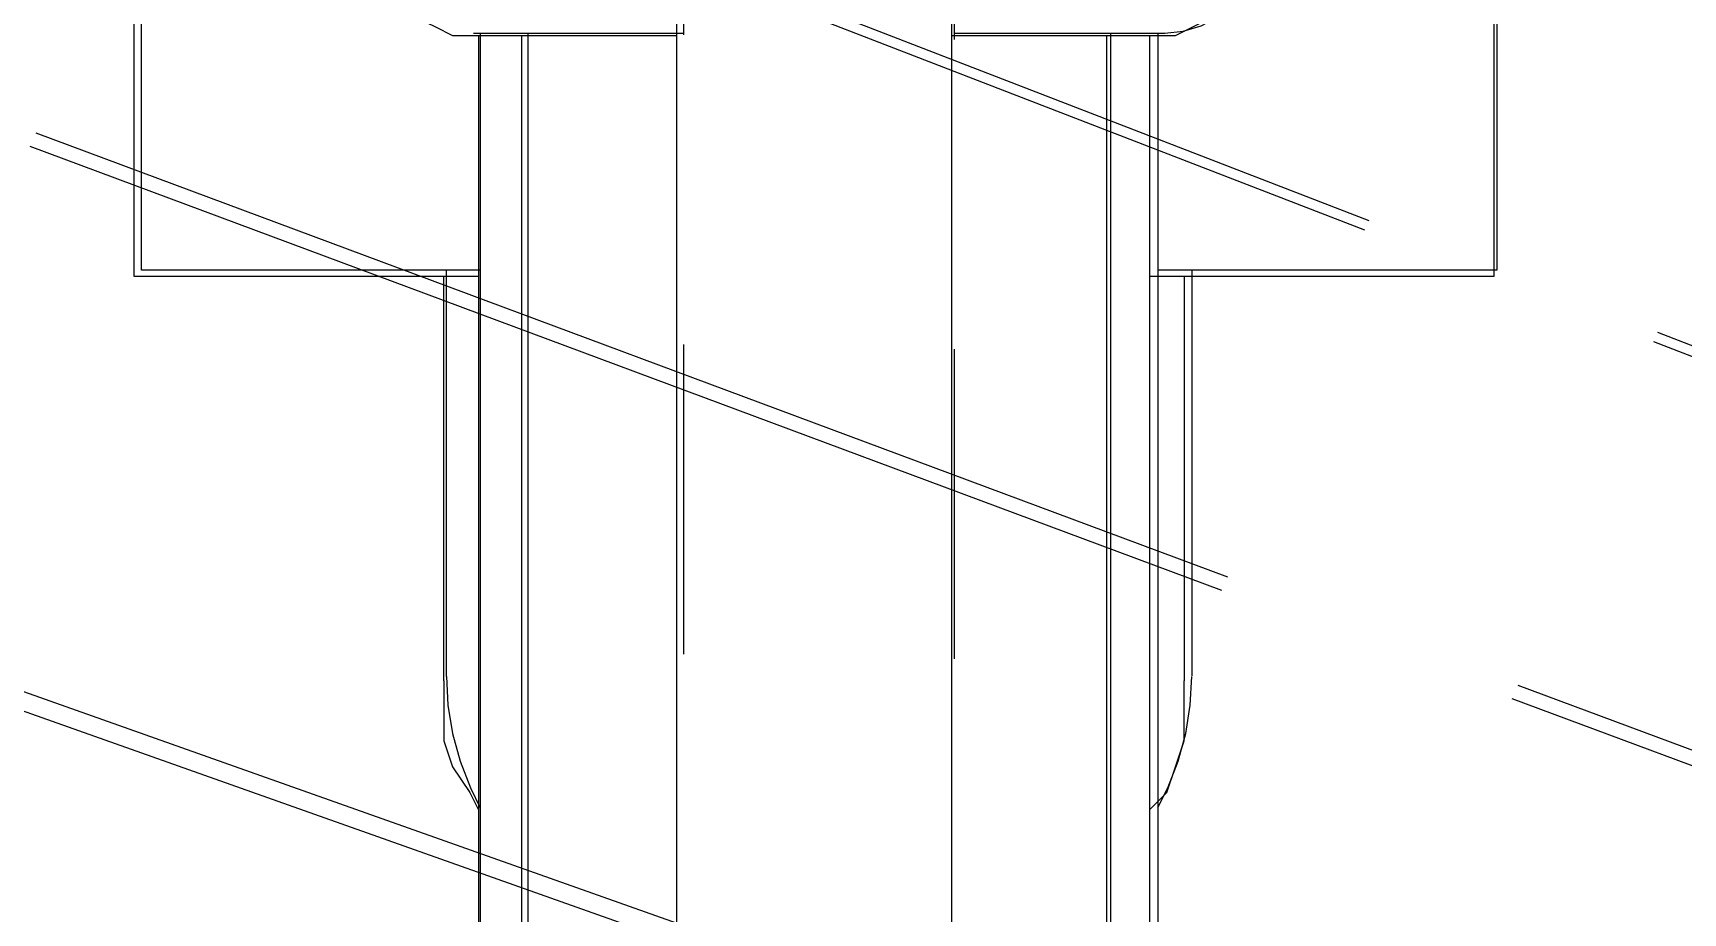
# Model space of a CAD drawing. Extents: x 3 to 592, y 5 to 207.
# Drawn here: x 45.69 to 52.46, y 59.94 to 63.55 of the extents above; entities that cross this region are included whole.
import ezdxf

# ---------------------------------------------------------------- set-up
doc = ezdxf.new("R2010")
doc.units = 0
doc.layers.get('0').update_dxf_attribs({"linetype": 'CONTINUOUS'})

msp = doc.modelspace()

# ---------------------------------------------------------------- linework, layer by layer
at = {"color": 7}
for points in [[(46.108056, 62.5475), (46.108056, 68.121389)], [(46.138006, 62.573676), (46.138006, 68.129221)], [(46.138006, 62.573676), (46.138006, 68.129221)], [(46.138006, 62.573676), (46.138006, 68.129221)], [(46.138006, 62.573676), (46.138006, 68.129221)], [(51.681944, 68.121389), (51.681944, 62.5475)], [(51.693551, 68.129221), (51.693551, 62.573676)], [(51.693551, 68.129221), (51.693551, 62.573676)], [(51.693551, 68.129221), (51.693551, 62.573676)], [(51.693551, 68.129221), (51.693551, 62.573676)], [(48.330556, 67.380556), (48.330556, 58.384722)], [(49.459444, 58.384722), (49.459444, 67.345278)], [(48.360224, 64.808841), (48.360224, 63.538841)], [(48.360224, 64.808841), (48.360224, 63.538841)], [(48.360224, 64.808841), (48.360224, 63.538841)], [(48.360224, 64.808841), (48.360224, 63.538841)], [(49.471333, 63.518768), (49.471333, 64.788768)], [(49.471333, 63.518768), (49.471333, 64.788768)], [(49.471333, 63.518768), (49.471333, 64.788768)], [(49.471333, 63.518768), (49.471333, 64.788768)], [(51.152976, 62.737698), (46.294252, 64.617036)], [(51.152976, 62.737698), (46.294252, 64.617036)], [(46.309915, 64.655982), (51.168591, 62.776664)], [(46.309915, 64.655982), (51.168591, 62.776664)], [(47.095833, 63.923333), (47.095833, 63.852778), (47.131111, 63.782222), (47.166389, 63.711667), (47.201667, 63.641111), (47.272222, 63.605833), (47.342778, 63.570556), (47.413333, 63.535278), (47.483889, 63.535278)], [(50.306111, 63.535278), (50.376667, 63.535278), (50.447222, 63.570556), (50.517778, 63.605833), (50.588333, 63.641111), (50.623611, 63.711667), (50.658889, 63.782222), (50.694167, 63.852778), (50.694167, 63.923333)], [(50.332464, 63.545896), (50.408311, 63.553305), (50.481336, 63.57553), (50.548364, 63.611513), (50.60763, 63.659844), (50.655961, 63.718757), (50.691591, 63.786138), (50.713816, 63.85881), (50.721225, 63.934657)], [(50.332464, 63.545896), (50.408311, 63.553305), (50.481336, 63.57553), (50.548364, 63.611513), (50.60763, 63.659844), (50.655961, 63.718757), (50.691591, 63.786138), (50.713816, 63.85881), (50.721225, 63.934657)], [(50.332464, 63.545896), (50.408311, 63.553305), (50.481336, 63.57553), (50.548364, 63.611513), (50.60763, 63.659844), (50.655961, 63.718757), (50.691591, 63.786138), (50.713816, 63.85881), (50.721225, 63.934657)], [(50.332464, 63.545896), (50.408311, 63.553305), (50.481336, 63.57553), (50.548364, 63.611513), (50.60763, 63.659844), (50.655961, 63.718757), (50.691591, 63.786138), (50.713816, 63.85881), (50.721225, 63.934657)], [(47.483889, 63.535278), (48.330556, 63.535278)], [(47.499129, 63.545896), (48.360259, 63.545896)], [(47.499129, 63.545896), (48.360259, 63.545896)], [(47.499129, 63.545896), (48.360259, 63.545896)], [(47.499129, 63.545896), (48.360259, 63.545896)], [(47.519167, 63.535278), (47.519167, 57.961389)], [(47.526893, 63.545896), (47.526893, 57.990352)], [(47.526893, 63.545896), (47.526893, 57.990352)], [(47.526893, 63.545896), (47.526893, 57.990352)], [(47.526893, 63.545896), (47.526893, 57.990352)], [(47.695556, 63.535278), (47.695556, 57.961389)], [(47.721344, 63.545896), (47.721344, 57.990352)], [(47.721344, 63.545896), (47.721344, 57.990352)], [(47.721344, 63.545896), (47.721344, 57.990352)], [(47.721344, 63.545896), (47.721344, 57.990352)], [(49.459444, 63.535278), (50.306111, 63.535278)], [(49.471333, 63.545896), (50.332464, 63.545896)], [(49.471333, 63.545896), (50.332464, 63.545896)], [(49.471333, 63.545896), (50.332464, 63.545896)], [(49.471333, 63.545896), (50.332464, 63.545896)], [(50.094444, 63.535278), (50.094444, 57.961389)], [(50.110214, 63.545896), (50.110214, 57.990352)], [(50.110214, 63.545896), (50.110214, 57.990352)], [(50.110214, 63.545896), (50.110214, 57.990352)], [(50.110214, 63.545896), (50.110214, 57.990352)], [(50.270833, 63.535278), (50.270833, 57.961389)], [(50.304665, 63.545896), (50.304665, 57.990352)], [(50.304665, 63.545896), (50.304665, 57.990352)], [(50.304665, 63.545896), (50.304665, 57.990352)], [(50.304665, 63.545896), (50.304665, 57.990352)], [(45.704407, 63.136568), (50.589615, 61.315185)], [(45.704407, 63.136568), (50.589615, 61.315185)], [(50.567134, 61.259286), (45.681971, 63.080653)], [(50.567134, 61.259286), (45.681971, 63.080653)], [(47.526893, 62.573676), (46.138006, 62.573676)], [(47.526893, 62.573676), (46.138006, 62.573676)], [(47.526893, 62.573676), (46.138006, 62.573676)], [(47.526893, 62.573676), (46.138006, 62.573676)], [(47.388004, 61.609746), (47.388004, 61.778374), (47.388004, 61.962877), (47.388004, 62.162549), (47.388004, 62.376332), (47.388004, 62.573535)], [(47.388004, 61.609746), (47.388004, 61.778374), (47.388004, 61.962877), (47.388004, 62.162549), (47.388004, 62.376332), (47.388004, 62.573535)], [(47.388004, 61.609746), (47.388004, 61.778374), (47.388004, 61.962877), (47.388004, 62.162549), (47.388004, 62.376332), (47.388004, 62.573535)], [(47.388004, 61.609746), (47.388004, 61.778374), (47.388004, 61.962877), (47.388004, 62.162549), (47.388004, 62.376332), (47.388004, 62.573535)], [(51.693551, 62.573676), (50.304665, 62.573676)], [(51.693551, 62.573676), (50.304665, 62.573676)], [(51.693551, 62.573676), (50.304665, 62.573676)], [(51.693551, 62.573676), (50.304665, 62.573676)], [(50.443553, 62.573676), (50.443553, 62.376473), (50.443553, 62.162337), (50.443553, 61.962665), (50.443553, 61.778162), (50.443553, 61.609887)], [(50.443553, 62.573676), (50.443553, 62.376473), (50.443553, 62.162337), (50.443553, 61.962665), (50.443553, 61.778162), (50.443553, 61.609887)], [(50.443553, 62.573676), (50.443553, 62.376473), (50.443553, 62.162337), (50.443553, 61.962665), (50.443553, 61.778162), (50.443553, 61.609887)], [(50.443553, 62.573676), (50.443553, 62.376473), (50.443553, 62.162337), (50.443553, 61.962665), (50.443553, 61.778162), (50.443553, 61.609887)], [(47.519167, 62.5475), (46.108056, 62.5475)], [(47.378056, 61.595), (47.378056, 61.771389), (47.378056, 61.947778), (47.378056, 62.159444), (47.378056, 62.371111), (47.378056, 62.5475)], [(51.681944, 62.5475), (50.270833, 62.5475)], [(50.411944, 62.5475), (50.411944, 62.371111), (50.411944, 62.159444), (50.411944, 61.947778), (50.411944, 61.771389), (50.411944, 61.595)], [(52.353072, 62.318511), (53.537554, 61.860357)], [(52.353072, 62.318511), (53.537554, 61.860357)], [(48.360224, 62.268841), (48.360224, 60.998841)], [(48.360224, 62.268841), (48.360224, 60.998841)], [(48.360224, 62.268841), (48.360224, 60.998841)], [(48.360224, 62.268841), (48.360224, 60.998841)], [(49.471333, 60.978768), (49.471333, 62.248768)], [(49.471333, 60.978768), (49.471333, 62.248768)], [(49.471333, 60.978768), (49.471333, 62.248768)], [(49.471333, 60.978768), (49.471333, 62.248768)], [(53.521938, 61.821392), (52.337457, 62.279545)], [(53.521938, 61.821392), (52.337457, 62.279545)], [(47.378056, 60.889444), (47.378056, 60.924722), (47.378056, 60.96), (47.378056, 60.995278), (47.378056, 61.101111), (47.378056, 61.206944), (47.378056, 61.312778), (47.378056, 61.453889), (47.378056, 61.595)], [(47.388004, 60.907013), (47.388004, 60.930296), (47.388004, 60.97016), (47.388004, 61.030132), (47.388004, 61.109154), (47.388004, 61.206874), (47.388004, 61.323291), (47.388004, 61.458052), (47.388004, 61.609746)], [(47.388004, 60.907013), (47.388004, 60.930296), (47.388004, 60.97016), (47.388004, 61.030132), (47.388004, 61.109154), (47.388004, 61.206874), (47.388004, 61.323291), (47.388004, 61.458052), (47.388004, 61.609746)], [(47.388004, 60.907013), (47.388004, 60.930296), (47.388004, 60.97016), (47.388004, 61.030132), (47.388004, 61.109154), (47.388004, 61.206874), (47.388004, 61.323291), (47.388004, 61.458052), (47.388004, 61.609746)], [(47.388004, 60.907013), (47.388004, 60.930296), (47.388004, 60.97016), (47.388004, 61.030132), (47.388004, 61.109154), (47.388004, 61.206874), (47.388004, 61.323291), (47.388004, 61.458052), (47.388004, 61.609746)], [(50.411944, 61.595), (50.411944, 61.453889), (50.411944, 61.312778), (50.411944, 61.206944), (50.411944, 61.101111), (50.411944, 60.995278), (50.411944, 60.96), (50.411944, 60.924722), (50.411944, 60.889444)], [(50.443553, 61.609746), (50.443553, 61.458052), (50.443553, 61.323291), (50.443553, 61.206874), (50.443553, 61.109154), (50.443553, 61.030132), (50.443553, 60.97016), (50.443553, 60.930296), (50.443553, 60.909835)], [(50.443553, 61.609746), (50.443553, 61.458052), (50.443553, 61.323291), (50.443553, 61.206874), (50.443553, 61.109154), (50.443553, 61.030132), (50.443553, 60.97016), (50.443553, 60.930296), (50.443553, 60.909835)], [(50.443553, 61.609746), (50.443553, 61.458052), (50.443553, 61.323291), (50.443553, 61.206874), (50.443553, 61.109154), (50.443553, 61.030132), (50.443553, 60.97016), (50.443553, 60.930296), (50.443553, 60.909835)], [(50.443553, 61.609746), (50.443553, 61.458052), (50.443553, 61.323291), (50.443553, 61.206874), (50.443553, 61.109154), (50.443553, 61.030132), (50.443553, 60.97016), (50.443553, 60.930296), (50.443553, 60.909835)], [(44.897957, 61.112859), (49.821695, 59.367498)], [(44.897957, 61.112859), (49.821695, 59.367498)], [(49.793748, 59.296916), (44.869735, 61.042374)], [(49.793748, 59.296916), (44.869735, 61.042374)], [(47.378056, 60.889444), (47.378056, 60.783611), (47.378056, 60.6425), (47.413333, 60.536667), (47.483889, 60.430833), (47.519167, 60.360278)], [(47.388004, 60.907013), (47.394354, 60.789538), (47.413051, 60.673121), (47.443743, 60.559527), (47.486429, 60.449813), (47.526998, 60.369027)], [(47.388004, 60.907013), (47.394354, 60.789538), (47.413051, 60.673121), (47.443743, 60.559527), (47.486429, 60.449813), (47.526998, 60.369027)], [(47.388004, 60.907013), (47.394354, 60.789538), (47.413051, 60.673121), (47.443743, 60.559527), (47.486429, 60.449813), (47.526998, 60.369027)], [(47.388004, 60.907013), (47.394354, 60.789538), (47.413051, 60.673121), (47.443743, 60.559527), (47.486429, 60.449813), (47.526998, 60.369027)], [(50.270833, 60.360278), (50.341389, 60.430833), (50.376667, 60.536667), (50.411944, 60.6425), (50.411944, 60.783611), (50.411944, 60.889444)], [(50.304665, 60.369097), (50.345234, 60.449883), (50.38792, 60.559597), (50.418612, 60.673192), (50.437309, 60.789608), (50.443659, 60.907083)], [(50.304665, 60.369097), (50.345234, 60.449883), (50.38792, 60.559597), (50.418612, 60.673192), (50.437309, 60.789608), (50.443659, 60.907083)], [(50.304665, 60.369097), (50.345234, 60.449883), (50.38792, 60.559597), (50.418612, 60.673192), (50.437309, 60.789608), (50.443659, 60.907083)], [(50.304665, 60.369097), (50.345234, 60.449883), (50.38792, 60.559597), (50.418612, 60.673192), (50.437309, 60.789608), (50.443659, 60.907083)], [(52.947099, 60.371949), (51.757116, 60.815617)], [(52.947099, 60.371949), (51.757116, 60.815617)], [(51.779598, 60.871516), (52.96958, 60.427847)], [(51.779598, 60.871516), (52.96958, 60.427847)]]:
    msp.add_lwpolyline(points, dxfattribs=at)

doc.saveas('drawing.dxf')
